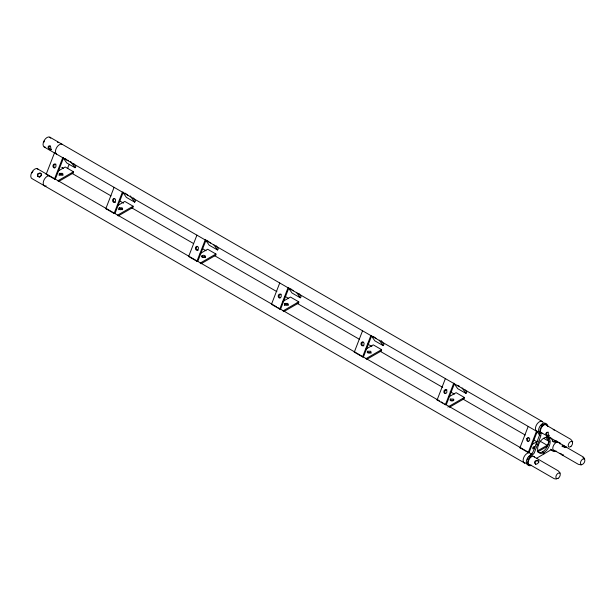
<?xml version="1.0" encoding="UTF-8"?>
<svg xmlns="http://www.w3.org/2000/svg" width="616" height="616" viewBox="0 0 616 616"><rect width="100%" height="100%" fill="white"/><g stroke="black" fill="none" stroke-linecap="round" stroke-linejoin="round"><path stroke-width="0.92" d="M543.889 453.93L543.889 452.583A8.894 5.136 -60 0 0 549.333 438.553L550.35 437.291L554 442.273L556.171 441.811A5.644 3.257 -60 0 1 557.549 441.302M534.896 463.14L535.281 461.492L536.836 460.753L538.5 461.122M54.47 179.033L62.747 157.688L63.61 157.765L55.324 179.11L54.47 179.033L46.185 174.251L54.47 152.907M114.099 213.467L122.384 192.115L123.239 192.192L114.961 213.544L114.099 213.467L105.813 208.685L114.099 187.333M196.92 261.284L205.205 239.932L206.06 240.009L197.782 261.361L196.92 261.284L188.635 256.502L196.92 235.15M279.741 309.101L288.026 287.749L288.889 287.826L280.603 309.178L279.741 309.101L271.464 304.319L279.741 282.967M362.562 356.91L370.847 335.566L371.71 335.643L363.425 356.987L362.562 356.91L354.285 352.129L362.562 330.784M445.383 404.727L453.669 383.383L454.531 383.46L446.246 404.804L445.383 404.727L437.106 399.946L445.383 378.601M528.205 452.544L536.49 431.2L537.352 431.277L529.067 452.621L528.205 452.544L519.927 447.763L528.205 426.418M48.887 146.131L48.887 147.932L51.136 149.757L50.635 146.924L49.072 146.023M41.118 175.93L41.665 175.083M59.051 175.314L59.637 174.497L61.046 174.166L62.455 174.497L63.04 175.314M118.688 209.74L119.265 208.924L120.674 208.593L122.084 208.924L122.669 209.74M284.33 305.374L284.915 304.558L286.317 304.227L287.726 304.558L288.311 305.374M532.794 448.825L533.379 448.009L534.788 447.678M63.44 158.235L66.751 162.947L75.029 167.729L75.891 166.659L73.681 163.517M123.069 192.662L126.38 197.374L134.665 202.156L135.528 201.085L133.318 197.944M205.336 239.693L209.201 245.191L217.487 249.973L218.349 248.903L216.139 245.761M288.712 288.296L292.022 293.008L300.308 297.79L301.17 296.72L298.96 293.578M371.533 336.113L374.844 340.825L383.129 345.607L383.991 344.536L381.227 340.61M453.8 383.144L457.665 388.642L465.95 393.424L466.812 392.353L465.157 389.997M54.832 164.195L53.923 165.234L53.831 166.759L54.624 167.86M114.461 198.621L113.552 199.661L113.467 201.186L114.253 202.294M114.599 202.256L115.508 201.216L115.592 199.692L114.799 198.583L113.598 198.545L112.689 199.584L112.605 201.109L113.398 202.217L115.454 202.333M197.282 246.439L196.373 247.478L196.288 249.003L197.074 250.111M197.42 250.073L198.329 249.033L198.414 247.509L197.62 246.4L196.419 246.362L195.511 247.401L195.426 248.926L196.219 250.034L198.275 250.15M280.103 294.255L279.194 295.295L279.11 296.82L279.895 297.928M362.924 342.072L362.015 343.112L361.931 344.637L362.724 345.738L363.925 345.784M445.745 389.889L444.837 390.929L444.752 392.454L445.545 393.555M528.567 437.707L527.658 438.746L527.573 440.271L528.366 441.372M539 462.1L538.238 460.745L536.598 460.406L535.058 461.168L534.657 462.785L535.766 464.495M562 446.292L562.57 445.861L565.226 447.616M563.409 454.747L562.793 455.209L553.676 450.073M536.752 458.165L550.35 450.204L551.944 449.95L552.714 450.727A5.644 3.257 -60 0 0 556.171 451.035M51.59 149.496L49.911 149.804L48.025 147.286L48.387 146.416L50.497 145.861M58.559 170.817L65.188 166.99L73.466 171.772L73.466 172.919L58.559 181.528M57.735 180.858L73.466 171.772M117.363 205.721L124.817 201.424L133.102 206.206L133.102 207.353L118.195 215.954M117.363 215.284L133.102 206.206M200.185 253.538L207.638 249.234L215.923 254.015L215.923 255.17L201.016 263.771M200.185 263.101L215.923 254.015M283.006 301.355L290.459 297.051L298.745 301.832L298.745 302.98L283.837 311.588M283.006 310.918L298.745 301.832M365.827 349.172L373.281 344.868L381.566 349.649L381.566 350.797L366.659 359.405M365.827 358.735L381.566 349.649M448.648 396.989L456.102 392.685L464.387 397.466L464.387 398.614L449.48 407.222M447.824 407.03L464.387 397.466M532.301 444.328L537.268 441.464M530.645 454.847L532.301 453.892M537.268 451.028L547.208 445.283L547.208 446.431L538.099 451.69M39.324 177.123L40.309 176.761M202.094 256.741L204.905 256.741L205.49 257.557M367.737 352.375L370.547 352.375L371.132 353.191M450.558 400.192L453.368 400.192M534.788 446.531L533.379 446.862L532.794 447.678L533.379 448.487L534.788 448.825M535.504 464.118C537.083 464.472 538.792 462.932 538.692 461.476M548.386 432.193L546.962 432.263L546.246 433.433L546.962 434.834L549.187 436.12M56.033 164.233L53.969 164.118L53.061 165.157L52.976 166.682L53.761 167.783L54.963 167.829L55.871 166.782L55.964 165.265L55.171 164.156M281.304 294.294L279.24 294.179L278.332 295.218L278.247 296.743L279.04 297.851L280.241 297.89L281.15 296.843L281.235 295.326L280.449 294.217M446.947 389.928L444.891 389.812L443.974 390.852L443.89 392.377L444.683 393.478L445.884 393.524L446.793 392.477L446.877 390.96L446.092 389.851M561.184 453.461L559.405 453.384M46.185 174.251L47.047 174.328M105.813 208.685L106.676 208.762M188.635 256.502L189.497 256.579M271.464 304.319L272.318 304.396M354.285 352.129L355.139 352.206M437.106 399.946L437.961 400.023M548.009 437.783L549.333 438.553A8.894 5.136 -60 0 0 538.446 444.837L536.113 443.982M519.927 447.763L520.789 447.84M38.123 176.592L40.063 176.407L40.872 175.575L41.411 174.728L40.825 173.227L39.832 172.965L37.745 173.774L37.36 174.852L38.023 176.484M39.301 177.131L37.745 176.23L38 174.128L40.086 173.319L41.642 174.22M581.396 465.011L578.285 464.287L561.191 454.416M556.494 479.048L554.238 478.709L529.621 464.502M566.181 447.108L562.793 445.283L562.185 445.745L562.762 446.692L566.181 447.108L583.275 456.98L584.692 458.766M127.874 195.156L124.971 193.062M376.338 338.608L373.435 336.513M62.27 167.66L61.885 167.514L63.579 168.553M49.873 137.199L542.249 421.475M546.115 425.102L570.732 439.308L572.749 441.772M541.664 432.809L566.273 447.016M44.213 147.001L536.59 431.269A5.659 3.265 -60 0 1 537.198 423.816A5.659 3.265 -60 0 1 543.112 422.468M543.805 438.369L548.771 441.241L546.015 437.314M539.755 440.979L547.208 445.283M71.903 173.312L111.065 195.919M119.396 200.731L123.57 203.134M131.901 207.946L193.563 243.543M202.726 248.841L206.06 250.766M214.391 255.571L276.884 291.653M285.216 296.465L288.55 298.39M296.881 303.203L359.374 339.277M367.706 344.09L371.872 346.492M380.211 351.305L442.704 387.387M450.204 391.714L454.369 394.125M462.701 398.929L525.194 435.012M533.525 439.824L536.859 441.749M542.565 451.821L543.889 452.583A8.894 5.136 -60 0 1 538.446 444.837M37.199 168.676L113.306 212.582M113.783 212.89L276.461 306.783M277.931 307.661L439.624 400.985M441.248 401.955L442.935 402.895M444.59 403.85L528.243 452.144M533.495 456.533L558.104 470.747L560.283 473.088M524.709 463.086L32.332 178.817A5.659 3.265 -60 0 1 32.764 170.901L34.242 169.469A5.659 3.265 -60 0 1 38.23 169.439M553.176 429.429L554.315 430.222M457.172 385.277L459.159 386.425L459.074 385.955M208.709 241.826L210.695 242.974L210.61 242.504M57.396 142.042L58.097 142.612M552.252 441.118L553.553 441.633L554.847 441.048A5.644 3.257 -60 0 1 556.225 440.532M550.619 449.187L551.389 449.957A5.644 3.257 -60 0 0 552.852 450.804M290.613 288.696L292.731 290.506L293.516 290.791L293.432 290.321M65.342 158.635L67.452 160.445L68.245 160.73L68.16 160.26M582.921 457.495L584.407 459.182A3.095 1.786 -60 0 1 582.959 464.064A3.095 1.786 -60 0 1 580.649 461.923A3.095 1.786 -60 0 1 584.407 459.182M547.424 437.029L548.525 438.6M537.175 431.747L539.939 435.674M462.085 387.926L465.95 393.424M379.264 340.109L383.129 345.607M296.442 292.292L300.308 297.79M213.621 244.475L217.487 249.973M130.246 195.873L134.665 202.156M70.617 161.446L75.029 167.729M539 431.677L539.085 432.147M207.708 240.409L207.792 240.879M67.775 168.43A5.659 3.265 -60 0 1 69.323 164.464M526.102 463.078A5.659 3.265 -60 0 1 523.177 459.69A5.659 3.265 -60 0 1 527.165 453.384A5.659 3.265 -60 0 1 531.115 455.155M46.154 185.978A5.659 3.265 -60 0 1 43.605 180.95A5.659 3.265 -60 0 1 49.627 175.845M546.6 436.659A8.894 5.136 -60 0 1 547.016 447.124A8.894 5.136 -60 0 1 537.745 451.998M528.289 464.988A5.644 3.257 -60 0 1 526.426 460.876A5.644 3.257 -60 0 1 530.284 455.224L532.886 452.306L539.339 435.666L539.631 433.564L539.108 432.486A5.644 3.257 -60 0 1 540.571 425.34A5.644 3.257 -60 0 1 546.022 423.877M527.327 459.575A4.836 2.787 -60 0 1 528.089 458.081M529.113 456.81A4.836 2.787 -60 0 1 530.284 455.894M531.608 465.219A5.644 3.257 -60 0 1 527.619 462.909A5.644 3.257 -60 0 1 531.608 455.994L534.211 453.068L540.663 436.428L540.956 434.326L540.432 433.248A5.644 3.257 -60 0 1 542.858 425.094A5.644 3.257 -60 0 1 547.886 426.642M529.899 465.011A4.836 2.787 -60 0 1 529.19 459.213A4.836 2.787 -60 0 1 534.565 456.926M540.856 425.748A4.836 2.787 -60 0 1 542.565 424.239M542.18 433.348A4.836 2.787 -60 0 1 541.472 427.55A4.836 2.787 -60 0 1 546.854 425.263M559.921 442.673A5.644 3.257 -60 0 1 560.167 444.113M554.469 450.827A4.836 2.787 -60 0 1 553.761 445.029A4.836 2.787 -60 0 1 559.135 442.742M547.732 445.522A5.659 3.265 -60 0 1 549.264 441.58M31.986 172.888A4.951 2.857 -60 0 1 33.018 171.256M56.641 154.177A5.659 3.265 -60 0 1 55.771 153.176L55.463 151.582A5.659 3.265 -60 0 1 57.935 145.892A5.659 3.265 -60 0 1 62.293 144.375M45.515 147.255A5.659 3.265 -60 0 1 44.213 140.471A5.659 3.265 -60 0 1 50.743 138.2M43.805 142.419A4.951 2.857 -60 0 1 44.568 140.671M361.153 343.035L361.068 344.56L361.861 345.668L363.063 345.707L363.971 344.66L364.056 343.143L363.271 342.034L362.069 341.995L361.153 343.035M526.795 438.669L526.711 440.194L527.504 441.295L528.705 441.341L529.614 440.294L529.698 438.777L528.913 437.668L527.712 437.63L526.795 438.669M548.941 435.504C548.725 437.722 545.83 434.834 545.799 433.687L546.477 432.54L547.855 432.501L548.941 435.504M59.637 173.35L59.051 174.166L59.637 174.975L61.046 175.314L62.455 174.975L63.04 174.166L62.455 173.35L59.637 173.35M119.265 207.777L118.688 208.593L119.265 209.409L120.674 209.74L122.084 209.409L122.669 208.593L122.084 207.777L119.265 207.777M202.094 255.594L201.509 256.41L202.094 257.226L203.496 257.557L204.905 257.226L205.49 256.41L204.905 255.594L203.496 255.263L202.094 255.594M284.915 303.411L284.33 304.227L284.915 305.043L286.317 305.374L287.726 305.043L288.311 304.227L287.726 303.411L284.915 303.411M367.737 351.228L367.151 352.044L367.737 352.853L369.146 353.191L370.547 352.853L371.132 352.044L370.547 351.228L367.737 351.228M450.558 399.045L449.973 399.861L450.558 400.67L451.967 401.008L453.368 400.67L453.953 399.861L453.368 399.045L450.558 399.045M570.963 446.369A3.095 1.786 -60 0 0 571.941 441.58A3.095 1.786 -60 0 0 568.283 444.821A3.095 1.786 -60 0 0 570.963 446.369M558.042 478.355A3.095 1.786 -60 0 0 559.967 473.473A3.095 1.786 -60 0 0 556.179 475.629A3.095 1.786 -60 0 0 558.042 478.355"/></g></svg>
